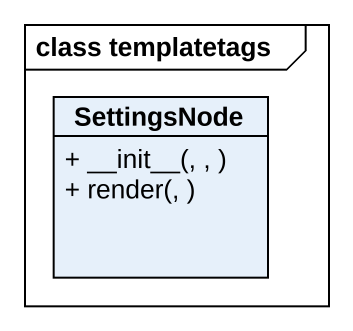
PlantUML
@startuml
mainframe class templatetags
hide circle
hide empty members
skinparam classAttributeIconSize 0
class SettingsNode {
  + ~__init~__(, , )
  + render(, )
}
@enduml
